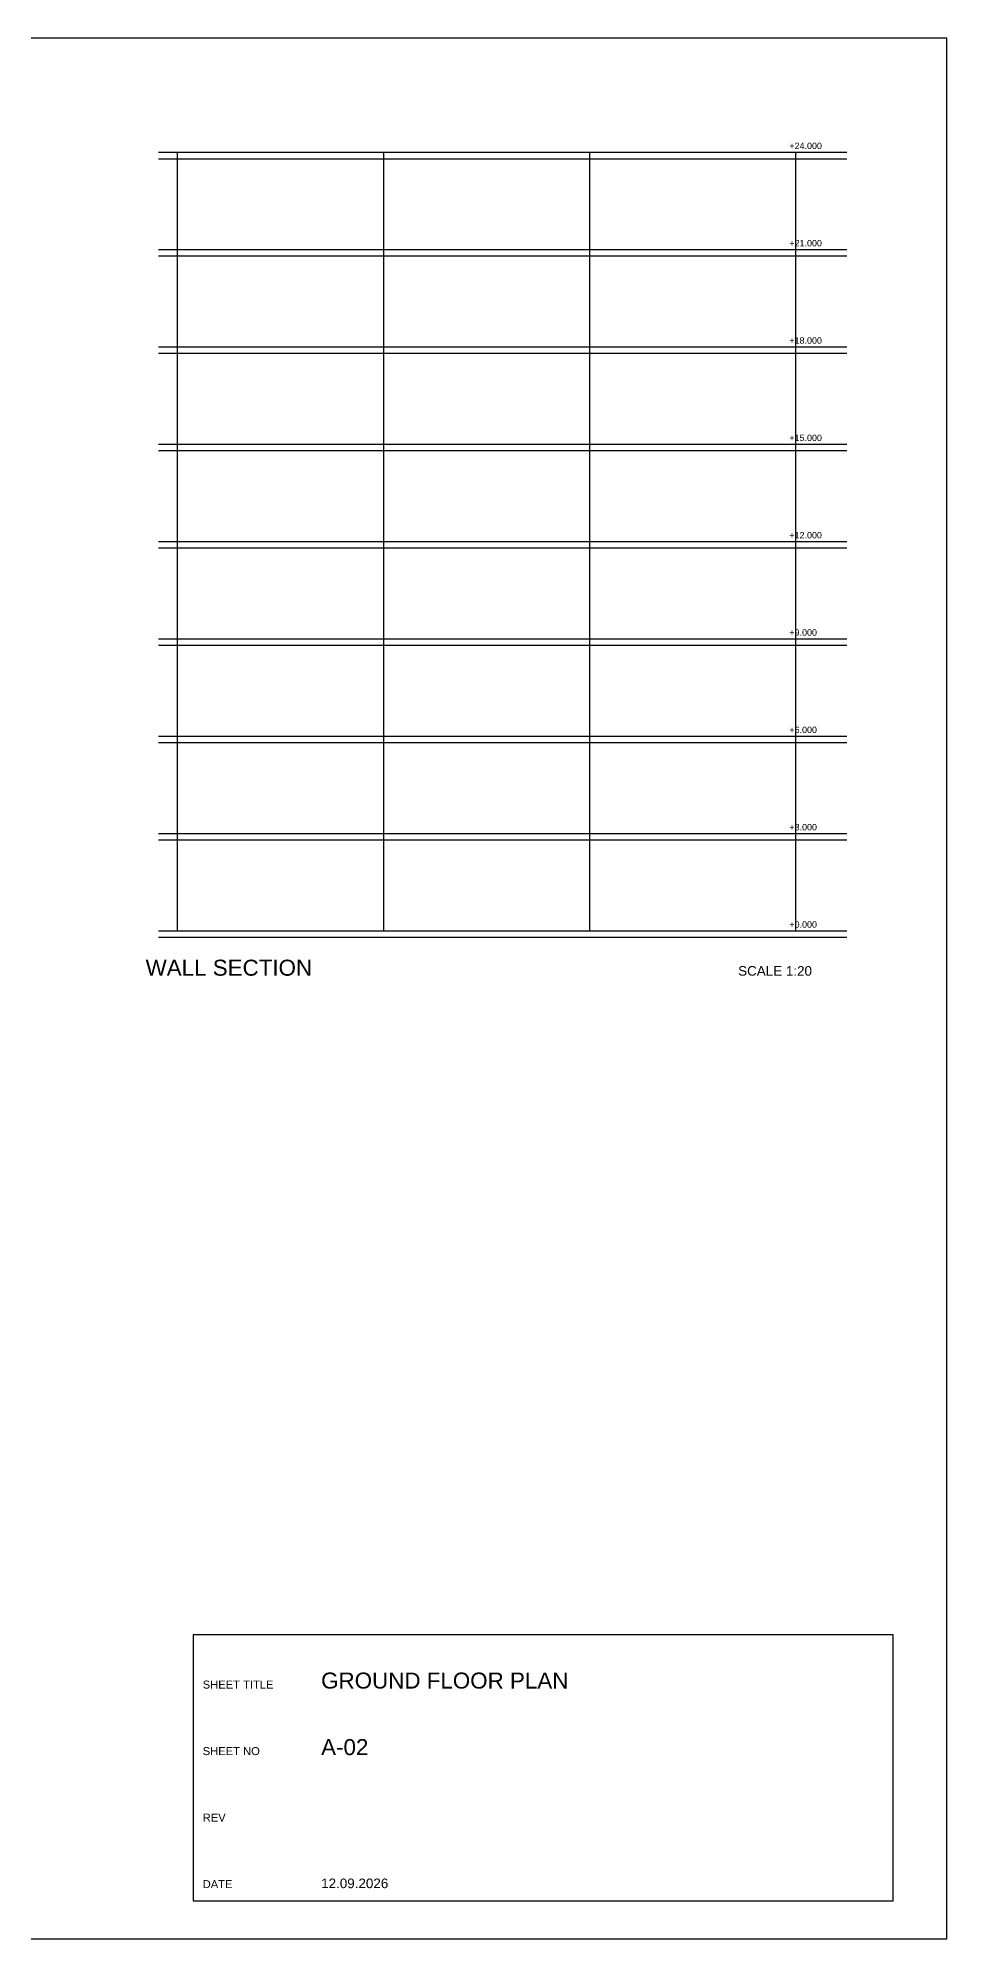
# Model space of a CAD drawing. Header units: millimetres. Extents: x 0 to 5841, y 0 to 594.
# Drawn here: x 1557 to 1841, y 0 to 594 of the extents above; entities that cross this region are included whole.
import ezdxf

# ---------------------------------------------------------------- set-up
doc = ezdxf.new("R2010")
doc.units = ezdxf.units.MM
for name, color, linetype in [('FRAME', 7, 'Continuous'), ('LEVEL', 7, 'Continuous'), ('SECTION', 7, 'Continuous'), ('TITLE', 7, 'Continuous'), ('TITLES', 7, 'Continuous')]:
    doc.layers.add(name, color=color, linetype=linetype)
doc.styles.add('Arial', font='arial.ttf')

msp = doc.modelspace()

# ---------------------------------------------------------------- linework, layer by layer
at = {"layer": 'FRAME'}
msp.add_lwpolyline([(1000, 0), (1841, 0), (1841, 594), (1000, 594)], close=True, dxfattribs=at)
at = {"layer": 'SECTION'}
for p, q in [((1594.7, 558.3), (1666.39, 558.3)), ((1594.7, 556.3), (1666.39, 556.3)), ((1600.7, 497.48), (1600.7, 558.3)), ((1665.06, 497.48), (1665.06, 558.3)), ((1666.39, 558.3), (1738.08, 558.3)), ((1666.39, 556.3), (1738.08, 556.3)), ((1729.41, 497.48), (1729.41, 558.3)), ((1738.08, 558.3), (1809.77, 558.3)), ((1738.08, 556.3), (1809.77, 556.3)), ((1793.77, 497.48), (1793.77, 558.3)), ((1594.7, 527.89), (1666.39, 527.89)), ((1594.7, 525.89), (1666.39, 525.89)), ((1666.39, 527.89), (1738.08, 527.89)), ((1666.39, 525.89), (1738.08, 525.89)), ((1738.08, 527.89), (1809.77, 527.89)), ((1738.08, 525.89), (1809.77, 525.89)), ((1594.7, 497.48), (1666.39, 497.48)), ((1594.7, 495.48), (1666.39, 495.48)), ((1600.7, 436.65), (1600.7, 497.48)), ((1665.06, 436.65), (1665.06, 497.48)), ((1666.39, 497.48), (1738.08, 497.48)), ((1666.39, 495.48), (1738.08, 495.48)), ((1729.41, 436.65), (1729.41, 497.48)), ((1738.08, 497.48), (1809.77, 497.48)), ((1738.08, 495.48), (1809.77, 495.48)), ((1793.77, 436.65), (1793.77, 497.48)), ((1594.7, 467.06), (1666.39, 467.06)), ((1594.7, 465.06), (1666.39, 465.06)), ((1666.39, 467.06), (1738.08, 467.06)), ((1666.39, 465.06), (1738.08, 465.06)), ((1738.08, 467.06), (1809.77, 467.06)), ((1738.08, 465.06), (1809.77, 465.06)), ((1594.7, 436.65), (1666.39, 436.65)), ((1594.7, 434.65), (1666.39, 434.65)), ((1600.7, 375.82), (1600.7, 436.65)), ((1665.06, 375.82), (1665.06, 436.65)), ((1666.39, 436.65), (1738.08, 436.65)), ((1666.39, 434.65), (1738.08, 434.65)), ((1729.41, 375.82), (1729.41, 436.65)), ((1738.08, 436.65), (1809.77, 436.65)), ((1738.08, 434.65), (1809.77, 434.65)), ((1793.77, 375.82), (1793.77, 436.65)), ((1594.7, 406.24), (1666.39, 406.24)), ((1594.7, 404.24), (1666.39, 404.24)), ((1666.39, 406.24), (1738.08, 406.24)), ((1666.39, 404.24), (1738.08, 404.24)), ((1738.08, 406.24), (1809.77, 406.24)), ((1738.08, 404.24), (1809.77, 404.24)), ((1594.7, 375.82), (1666.39, 375.82)), ((1600.7, 315), (1600.7, 375.82)), ((1665.06, 315), (1665.06, 375.82)), ((1666.39, 375.82), (1738.08, 375.82)), ((1729.41, 315), (1729.41, 375.82)), ((1738.08, 375.82), (1809.77, 375.82)), ((1793.77, 315), (1793.77, 375.82)), ((1594.7, 373.82), (1666.39, 373.82)), ((1666.39, 373.82), (1738.08, 373.82)), ((1738.08, 373.82), (1809.77, 373.82)), ((1594.7, 345.41), (1666.39, 345.41)), ((1666.39, 345.41), (1738.08, 345.41)), ((1738.08, 345.41), (1809.77, 345.41)), ((1594.7, 343.41), (1666.39, 343.41)), ((1666.39, 343.41), (1738.08, 343.41)), ((1738.08, 343.41), (1809.77, 343.41)), ((1594.7, 315), (1666.39, 315)), ((1666.39, 315), (1738.08, 315)), ((1738.08, 315), (1809.77, 315)), ((1594.7, 313), (1666.39, 313)), ((1666.39, 313), (1738.08, 313)), ((1738.08, 313), (1809.77, 313))]:
    msp.add_line(p, q, dxfattribs=at)
at = {"layer": 'TITLE'}
for p, q in [((1678.41, 95.04), (1605.52, 95.04)), ((1605.52, 95.04), (1605.52, 53.46)), ((1751.29, 95.04), (1678.41, 95.04)), ((1824.18, 95.04), (1751.29, 95.04)), ((1824.18, 53.46), (1824.18, 95.04)), ((1605.52, 53.46), (1605.52, 11.88)), ((1824.18, 11.88), (1824.18, 53.46)), ((1605.52, 11.88), (1678.41, 11.88)), ((1678.41, 11.88), (1751.29, 11.88)), ((1751.29, 11.88), (1824.18, 11.88))]:
    msp.add_line(p, q, dxfattribs=at)

# ---------------------------------------------------------------- texts
at = {"layer": 'LEVEL', "style": 'Arial'}
for s, p in [('+24.000', (1791.77, 559.3)), ('+21.000', (1791.77, 528.89)), ('+18.000', (1791.77, 498.48)), ('+15.000', (1791.77, 468.06)), ('+12.000', (1791.77, 437.65)), ('+9.000', (1791.77, 407.24)), ('+6.000', (1791.77, 376.82)), ('+3.000', (1791.77, 346.41)), ('+0.000', (1791.77, 316))]:
    msp.add_text(s, height=2, dxfattribs=at).set_placement(p)
at = {"layer": 'TITLE', "style": 'Arial'}
for s, height, p in [('GROUND FLOOR PLAN', 5, (1645.52, 78.25)), ('SHEET TITLE', 2.5, (1608.52, 78.25)), ('SHEET NO', 2.5, (1608.52, 57.46)), ('A-02', 5, (1645.52, 57.46)), ('REV', 2.5, (1608.52, 36.67)), ('DATE', 2.5, (1608.52, 15.88)), ('12.09.2026', 3, (1645.52, 15.88))]:
    msp.add_text(s, height=height, dxfattribs=at).set_placement(p)
at = {"layer": 'TITLES', "style": 'Arial'}
for s, height, p in [('WALL SECTION', 5, (1590.7, 301)), ('SCALE 1:20', 3, (1775.77, 301))]:
    msp.add_text(s, height=height, dxfattribs=at).set_placement(p)

doc.saveas('drawing.dxf')
